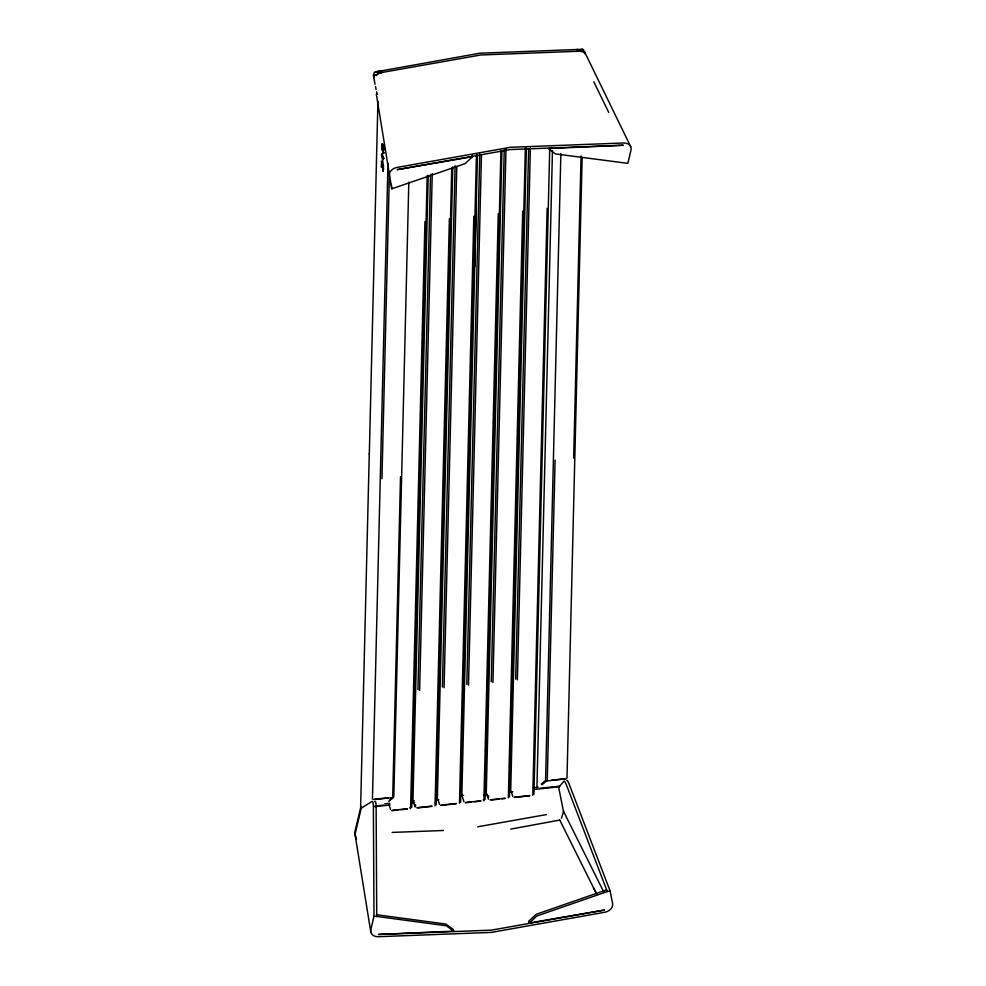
<?xml version="1.0" encoding="UTF-8"?>
<svg xmlns="http://www.w3.org/2000/svg" width="986" height="986" viewBox="0 0 986 986"><rect width="100%" height="100%" fill="white"/><g stroke="black" fill="none" stroke-linecap="round" stroke-linejoin="round"><path stroke-width="1.48" d="M383.739 152.768L382.013 148.689M584.747 52.221L584.821 53.836M375.05 84.229L373.361 75.244L374.384 72.409M360.63 806.696L369.282 453.671M369.306 454.078L377.921 101.373M381.668 167.028L381.705 161.285M381.311 167.09L381.779 162.123M383.579 168.569L383.172 171.157L383.554 165.525M382.851 156.38L383.825 158.524L381.755 154.506L383.961 152.978M372.437 799.178L387.979 163.171M381.939 478.765L389.396 173.561M392.699 797.304L400.526 476.756M408.82 182.151L393.808 796.848L389.482 800.484M410.607 808.421L424.941 221.517M411.729 807.411L427.197 175.36M412.961 800.521L428.207 175.57M417.941 689.658L430.525 174.411M419.629 690.385L432.25 173.598M435.048 805.796L449.382 218.892M436.169 804.773L451.748 168.125M437.402 797.884L452.796 166.807M442.381 687.032L455.113 165.673M444.07 687.747L456.801 166.387M459.488 803.159L473.822 216.254M460.61 802.136L476.448 154.765M461.842 795.246L476.176 208.342M474.747 266.688L477.458 154.987M466.822 684.395L479.775 153.89M468.51 685.11L481.464 154.605M483.916 800.521L498.263 213.617M485.05 799.498L500.925 150.599M486.283 792.608L501.936 150.821M491.262 681.757L504.253 149.736M492.938 682.472L505.978 148.923M508.357 797.884L522.703 210.979M522.395 268.993L525.365 147.962M509.491 796.861L523.825 209.956M510.723 789.971L526.376 148.196M515.69 679.12L528.656 148.615M517.379 679.835L530.382 147.814M532.797 795.246L547.144 208.342M533.931 794.223L549.695 149.921M536.926 787.765L545.541 435.011M545.541 434.666L552.456 150.821M560.874 153.557L545.566 780.481L541.24 784.116M547.267 780.629L555.093 460.092M573.679 458.083L581.062 155.948M566.987 778.188L582.147 157.477M584.488 52.578A4.597 0.739 54.2 0 1 584.464 52.307L584.834 52.8M584.501 52.184A4.942 0.629 58.6 0 0 584.488 52.307A4.893 0.653 57.7 0 1 584.501 52.184L584.587 52.11M355.28 833.207L355.145 833.909A4.992 2.798 66.3 0 0 355.133 834.661M355.157 833.848L361.258 808.113L360.975 806.363L354.985 831.457L355.354 835.352M361.32 808.163L372.03 801.408A8.973 1.725 -84.6 0 1 373.374 806.277L373.99 916.327L370.822 929.588A8.64 6.655 -17.9 0 0 378.23 936.7L491.324 932.399L604.812 912.26A8.64 6.655 -17.9 0 0 612.602 903.509L610.075 890.863L569.526 785.115A8.973 1.183 72.4 0 0 566.79 780.407M579.09 51.198L578.93 51.21A8.664 2.551 84.2 0 0 576.761 49.645L577.032 49.633A4.338 0.813 -4.7 0 1 577.771 49.682M561.453 818.195L563.499 811.564L558.668 787.321M373.805 76.452A5.337 2.366 65 0 1 374.064 75.38L374.064 75.158M558.705 787.272L564.029 781.097A8.973 1.183 72.4 0 1 566.765 785.805L607.302 891.554L610.075 890.863M374.926 74.677L375.481 74.825A4.893 2.034 -67.7 0 1 375.715 74.998A4.56 1.972 -63.3 0 1 375.912 75.281L376.073 75.737A8.627 6.643 -17.9 0 1 381.939 72.496L381.237 72.656M472.072 154.95L472.639 156.688L465.01 163.664L391.762 188.819L376.319 94.064M529.199 922.995L536.828 916.019L607.302 891.554L606.476 889.902L536.261 914.281L528.632 921.257L529.199 922.995L604.652 910.029L491.385 930.143L378.525 934.445L453.72 931.141L453.153 929.391L445.832 924.042L376.442 914.712L376.738 916.425L446.387 925.78L453.72 931.141M388.878 801.273L393.192 797.625M542.041 784.757L546.355 781.109M383.48 158.573L381.533 154.297L383.394 152.83M374.064 75.38A5.965 2.502 71.8 0 1 374.421 74.911L374.742 74.702M381.902 72.446L381.73 70.61M374.865 72.052L479.726 53.219L582.06 49.325M378.575 71.51L380.497 70.918M559.801 820.069L510.736 829.103M477.705 826.786L546.343 814.609M472.639 156.688L397.173 169.654L510.452 149.552L623.3 145.25L548.117 148.553L555.438 153.915L627.848 163.356L631.003 150.106A8.64 6.655 -17.9 0 0 623.596 142.982L510.501 147.296L397.025 167.423A8.64 6.655 -17.9 0 0 389.236 176.186M383.32 165.303L381.853 154.925M383.492 158.302L382.679 155.714M383.714 805.118L375.025 806.055M374.039 799.584L392.65 797.575M547.218 780.9L566.05 778.878M374.113 799.301L388.053 797.797M551.913 780.123L565.853 778.62M384.848 803.787L389.729 803.27M411.076 800.965L414.132 800.632M460.782 795.603L463.593 795.295M533.352 787.777L538.245 787.247M539.613 788.307L559.949 786.113M374.766 806.659L390.123 805.007M411.359 802.715L414.625 802.357M435.75 800.077L438.807 799.757M483.892 794.889L486.936 794.568M509.602 792.115L512.856 791.77M534.092 789.478L558.594 786.84M392.317 810.393L407.551 808.754M416.758 807.768L431.991 806.117M441.198 805.131L456.432 803.479M465.638 802.493L480.872 800.854M490.079 799.856L505.313 798.216M514.519 797.218L529.753 795.579M392.009 810.665L398.11 809.999M401.154 809.679L407.243 809.013M417.978 807.854L431.683 806.375M440.89 805.389L456.124 803.75M465.33 802.752L471.419 802.099M474.476 801.766L480.564 801.113M491.287 799.954L498.916 799.128M501.96 798.796L505.005 798.475M514.211 797.477L529.445 795.838M392.157 832.43L443.453 830.483M582.208 49.3L583.305 49.571M579.805 51.247L579.102 51.235A8.627 6.643 -17.9 0 1 584.858 53.219L584.895 53.269M373.99 916.327L376.738 916.425L376.122 806.375A8.973 1.725 -84.6 0 0 374.779 801.507M577.87 49.633L579.509 49.83M377.564 71.423L378.402 71.473M583.564 49.842L584.008 51.79M563.437 811.145L603.937 892.355M593.535 887.831L596.567 893.895M559.765 820.081L596.801 894.364M584.723 52.196L630.707 146.68M593.831 81.826L608.719 112.404M381.656 148.75L383.616 153.04M381.508 154.987L383.455 159.535M356.476 839.369L355.736 837.484M584.71 52.837L584.723 52.874A4.56 0.69 55.1 0 1 584.599 52.492M511.068 791.068L512.831 796.503M488.366 795.764L488.711 796.848M486.628 793.693L488.39 799.141M483.263 799.695L483.608 800.78M462.188 796.331L463.95 801.778M459.907 799.954L460.252 801.051M437.747 798.968L439.51 804.403M435.467 802.592L435.812 803.676M415.389 804.761L415.747 805.845M413.319 801.606L415.069 807.041M409.942 807.596L410.299 808.693M388.878 804.243L390.629 809.679M375.53 86.583L376.122 89.566M376.64 91.809L377.17 94.459M381.36 161.347L383.172 171.157M355.219 835.499L370.736 931.684M373.669 76.304A4.992 2.379 60.1 0 0 373.645 76.957L373.743 77.647M391.331 184.333L391.762 188.807M355.86 837.348A5.965 2.366 70.1 0 1 355.576 836.424A5.337 2.638 68.8 0 1 355.317 834.76M581.543 49.756A8.603 1.43 83.8 0 1 582.689 50.187L583.022 51.087L480.687 54.982L378.008 73.198L377.675 72.311A8.627 1.43 83.8 0 0 377.046 71.436A8.566 1.417 83.8 0 0 376.344 72.557M375.481 74.825A4.72 2.046 -63.1 0 1 375.986 75.182M380.547 70.955A4.338 0.727 -11.1 0 1 381.36 70.782M383.135 144.523A3.562 0.801 81 0 1 383.751 146.557M383.221 144.991A3.229 0.727 81 0 1 383.616 146.322M381.742 145.608A3.562 0.813 80.8 0 0 383.258 150.895A3.562 0.813 80.8 0 0 383.172 145.645A3.562 0.813 80.8 0 0 381.742 145.608M381.841 145.805A3.229 0.727 81 0 0 383.209 150.575A3.229 0.727 81 0 0 383.123 145.768A3.229 0.727 81 0 0 381.841 145.805"/></g></svg>
